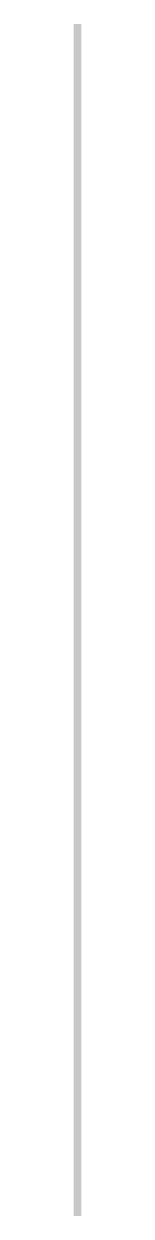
# Model space of a CAD drawing. Header units: millimetres. Extents: x -187347 to 135007, y -6415 to 292048.
# Drawn here: x -63962 to -63864, y 240074 to 255128 of the extents above; entities that cross this region are included whole.
import ezdxf

# ---------------------------------------------------------------- set-up
doc = ezdxf.new("R2010")
doc.units = ezdxf.units.MM
doc.header["$LTSCALE"] = 100
doc.layers.add('A-WALL-PATT', color=7, linetype='Continuous', lineweight=5)

msp = doc.modelspace()

# ---------------------------------------------------------------- hatches: boundary and pattern name
at = {"layer": 'A-WALL-PATT'}
h = msp.add_hatch(dxfattribs=at)
h.set_pattern_fill('FP_42', color=256, angle=67.38013, style=0, pattern_type=2)
h.set_pattern_definition([(157.38013, (-63882.884, 247605.645), (-50.79954, 0.00031), [13.208, -647.192]), (157.38013, (-63882.884, 247656.445), (-50.79954, 0.00031), [13.208, -647.192]), (157.38013, (-63882.884, 247707.244), (-50.79954, 0.00031), [13.208, -647.192]), (157.38013, (-63882.884, 247758.045), (-50.79954, 0.00031), [13.208, -647.192]), (157.38013, (-63882.883, 247808.844), (-50.79954, 0.00031), [13.208, -647.192]), (202.24913, (-63882.884, 247648.316), (-50.80037, 0.00024), [12.075, -1195.427]), (202.24913, (-63882.884, 247699.116), (-50.80037, 0.00024), [12.075, -1195.427]), (202.24913, (-63882.884, 247749.917), (-50.80037, 0.00024), [12.075, -1195.427]), (202.24913, (-63882.884, 247800.716), (-50.80037, 0.00024), [12.075, -1195.427]), (202.24913, (-63882.884, 247851.516), (-50.80037, 0.00024), [12.075, -1195.427]), (202.24913, (-63882.884, 247902.317), (-50.80037, 0.00024), [12.075, -1195.427]), (202.24913, (-63882.884, 247953.117), (-50.80037, 0.00024), [12.075, -1195.427]), (202.24913, (-63882.884, 248003.916), (-50.80037, 0.00024), [12.075, -1195.427]), (202.24913, (-63882.884, 248054.717), (-50.80037, 0.00024), [12.075, -1195.427]), (337.75113, (-63894.06, 247635.617), (-50.80037, -0.000477), [12.075, -1195.427]), (337.75113, (-63894.06, 247686.417), (-50.80037, -0.000477), [12.075, -1195.427]), (337.75113, (-63894.06, 247737.216), (-50.80037, -0.000477), [12.075, -1195.427]), (337.75113, (-63894.06, 247788.017), (-50.80037, -0.000477), [12.075, -1195.427]), (337.75113, (-63894.06, 247838.816), (-50.80037, -0.000477), [12.075, -1195.427]), (337.75113, (-63894.06, 247889.616), (-50.80037, -0.000477), [12.075, -1195.427]), (337.75113, (-63894.06, 247940.416), (-50.80037, -0.000477), [12.075, -1195.427]), (337.75113, (-63894.06, 247991.217), (-50.80037, -0.000477), [12.075, -1195.427]), (337.75113, (-63894.06, 248042.016), (-50.80037, -0.000477), [12.075, -1195.427]), (22.62013, (-63895.076, 247617.837), (-50.79954, -0.000547), [13.208, -647.192]), (22.62013, (-63895.075, 247668.636), (-50.79954, -0.000547), [13.208, -647.192]), (22.62013, (-63895.076, 247719.436), (-50.79954, -0.000547), [13.208, -647.192]), (22.62013, (-63895.076, 247770.236), (-50.79954, -0.000547), [13.208, -647.192]), (22.62013, (-63895.076, 247821.037), (-50.79954, -0.000547), [13.208, -647.192]), (171.87013, (-63874.248, 247603.105), (-50.799541, -6.9e-05), [3.592, -355.618]), (158.19813, (-63877.804, 247603.613), (-50.80049, 0.00022), [5.471, -268.095]), (158.19813, (-63877.804, 247654.412), (-50.80049, 0.00022), [5.471, -268.095]), (21.80113, (-63882.884, 247622.917), (-50.80049, 0.00043), [5.471, -268.095]), (21.80113, (-63882.884, 247673.716), (-50.80049, 0.00043), [5.471, -268.095]), (8.13013, (-63877.804, 247624.949), (-50.799541, -0.00017), [3.592, -355.618]), (8.13013, (-63874.248, 247603.105), (-50.799541, -0.00017), [3.592, -355.618]), (26.56513, (-63870.692, 247603.612), (-50.79989, -0.00052), [3.408, -110.184]), (45.00013, (-63867.644, 247605.136), (-50.79997, -0.00012), [3.592, -68.25]), (56.31013, (-63865.104, 247607.677), (-50.8, -0.00046), [1.832, -181.33]), (56.31013, (-63865.104, 247658.476), (-50.8, -0.00046), [1.832, -181.33]), (56.31013, (-63865.104, 247709.276), (-50.8, -0.00046), [1.832, -181.33]), (71.5651, (-63864.09, 247609.2), (-50.79978, 0.00024), [1.676, -158.967]), (71.5651, (-63864.09, 247660), (-50.79978, 0.00024), [1.676, -158.967]), (71.5651, (-63864.09, 247710.8), (-50.79978, 0.00024), [1.676, -158.967]), (71.5651, (-63863.58, 247610.724), (-50.79978, 0.00024), [1.676, -158.967]), (71.5651, (-63863.58, 247661.525), (-50.79978, 0.00024), [1.676, -158.967]), (71.5651, (-63863.58, 247712.324), (-50.79978, 0.00024), [1.676, -158.967]), (90.0001, (-63863.07, 247612.25), (-50.8, -0.00012), [4.064, -46.736]), (108.4351, (-63863.07, 247616.313), (-50.79978, -0.00048), [1.676, -158.967]), (108.4351, (-63863.07, 247667.11), (-50.79978, -0.00048), [1.676, -158.967]), (108.4351, (-63863.07, 247717.913), (-50.79978, -0.00048), [1.676, -158.967]), (108.4351, (-63863.58, 247617.836), (-50.79978, -0.00048), [1.676, -158.967]), (108.4351, (-63863.58, 247668.637), (-50.79978, -0.00048), [1.676, -158.967]), (108.4351, (-63863.58, 247719.437), (-50.79978, -0.00048), [1.676, -158.967]), (123.69013, (-63864.09, 247619.36), (-50.8, 0.00022), [1.832, -181.33]), (123.69013, (-63864.088, 247670.16), (-50.8, 0.00022), [1.832, -181.33]), (123.69013, (-63864.09, 247720.96), (-50.8, 0.00022), [1.832, -181.33]), (135.00013, (-63865.104, 247620.885), (-50.79997, -0.00012), [3.592, -68.25]), (153.43513, (-63867.644, 247623.424), (-50.79989, 0.00028), [3.408, -110.184]), (171.87013, (-63870.692, 247624.9485), (-50.799541, -6.9e-05), [3.592, -355.618]), (171.87013, (-63874.2475, 247628.505), (-50.799541, -6.9e-05), [3.592, -355.618]), (158.19813, (-63877.804, 247629.013), (-50.80049, 0.00022), [5.471, -268.095]), (158.19813, (-63877.804, 247679.812), (-50.80049, 0.00022), [5.471, -268.095]), (21.80113, (-63882.884, 247648.316), (-50.80049, 0.00043), [5.471, -268.095]), (21.80113, (-63882.884, 247699.116), (-50.80049, 0.00043), [5.471, -268.095]), (8.13013, (-63877.8035, 247650.349), (-50.799541, -0.00017), [3.592, -355.618]), (8.13013, (-63874.2475, 247628.505), (-50.799541, -0.00017), [3.592, -355.618]), (26.56513, (-63870.692, 247629.012), (-50.79989, -0.00052), [3.408, -110.184]), (45.00013, (-63867.644, 247630.536), (-50.79997, -0.00012), [3.592, -68.25]), (56.31013, (-63865.104, 247633.077), (-50.8, -0.00046), [1.832, -181.33]), (56.31013, (-63865.104, 247683.876), (-50.8, -0.00046), [1.832, -181.33]), (56.31013, (-63865.104, 247734.677), (-50.8, -0.00046), [1.832, -181.33]), (71.5651, (-63864.09, 247634.6), (-50.79978, 0.00024), [1.676, -158.967]), (71.5651, (-63864.09, 247685.4), (-50.79978, 0.00024), [1.676, -158.967]), (71.5651, (-63864.09, 247736.2), (-50.79978, 0.00024), [1.676, -158.967]), (71.5651, (-63863.58, 247636.125), (-50.79978, 0.00024), [1.676, -158.967]), (71.5651, (-63863.58, 247686.925), (-50.79978, 0.00024), [1.676, -158.967]), (71.5651, (-63863.58, 247737.724), (-50.79978, 0.00024), [1.676, -158.967]), (90.0001, (-63863.07, 247637.65), (-50.8, -0.00012), [4.064, -46.736]), (108.4351, (-63863.07, 247641.71), (-50.79978, -0.00048), [1.676, -158.967]), (108.4351, (-63863.07, 247692.51), (-50.79978, -0.00048), [1.676, -158.967]), (108.4351, (-63863.07, 247743.313), (-50.79978, -0.00048), [1.676, -158.967]), (108.4351, (-63863.58, 247643.237), (-50.79978, -0.00048), [1.676, -158.967]), (108.4351, (-63863.58, 247694.036), (-50.79978, -0.00048), [1.676, -158.967]), (108.4351, (-63863.58, 247744.836), (-50.79978, -0.00048), [1.676, -158.967]), (123.69013, (-63864.088, 247644.76), (-50.8, 0.00022), [1.832, -181.33]), (123.69013, (-63864.09, 247695.56), (-50.8, 0.00022), [1.832, -181.33]), (123.69013, (-63864.088, 247746.36), (-50.8, 0.00022), [1.832, -181.33]), (135.00013, (-63865.104, 247646.285), (-50.79997, -0.00012), [3.592, -68.25]), (153.43513, (-63867.644, 247648.825), (-50.79989, 0.00028), [3.408, -110.184]), (171.87013, (-63870.6916, 247650.348), (-50.799541, -6.9e-05), [3.592, -355.618]), (171.87013, (-63902.6956, 247615.804), (-50.799541, -6.9e-05), [3.592, -355.618]), (153.43513, (-63906.252, 247616.312), (-50.79989, 0.00028), [3.408, -110.184]), (135.00013, (-63909.3, 247617.837), (-50.79997, -0.00012), [3.592, -68.25]), (123.69013, (-63911.84, 247620.376), (-50.8, 0.00022), [1.832, -181.33]), (123.69013, (-63911.84, 247671.177), (-50.8, 0.00022), [1.832, -181.33]), (123.69013, (-63911.84, 247721.976), (-50.8, 0.00022), [1.832, -181.33]), (108.4351, (-63912.856, 247621.9), (-50.79978, -0.00048), [1.676, -158.967]), (108.4351, (-63912.856, 247672.7), (-50.79978, -0.00048), [1.676, -158.967]), (108.4351, (-63912.856, 247723.5), (-50.79978, -0.00048), [1.676, -158.967]), (108.4351, (-63913.363, 247623.424), (-50.79978, -0.00048), [1.676, -158.967]), (108.4351, (-63913.364, 247674.224), (-50.79978, -0.00048), [1.676, -158.967]), (108.4351, (-63913.364, 247725.024), (-50.79978, -0.00048), [1.676, -158.967]), (90.0001, (-63913.87, 247624.95), (-50.8, -0.00012), [4.064, -46.736]), (71.5651, (-63913.87, 247629.013), (-50.79978, 0.00024), [1.676, -158.967]), (71.5651, (-63913.87, 247679.813), (-50.79978, 0.00024), [1.676, -158.967]), (71.5651, (-63913.87, 247730.612), (-50.79978, 0.00024), [1.676, -158.967]), (71.5651, (-63913.364, 247630.537), (-50.79978, 0.00024), [1.676, -158.967]), (71.5651, (-63913.364, 247681.336), (-50.79978, 0.00024), [1.676, -158.967]), (71.5651, (-63913.364, 247732.136), (-50.79978, 0.00024), [1.676, -158.967]), (56.31013, (-63912.856, 247632.06), (-50.8, -0.00046), [1.832, -181.33]), (56.31013, (-63912.856, 247682.86), (-50.8, -0.00046), [1.832, -181.33]), (56.31013, (-63912.856, 247733.66), (-50.8, -0.00046), [1.832, -181.33]), (45.00013, (-63911.84, 247633.584), (-50.79997, -0.00012), [3.592, -68.25]), (26.56513, (-63909.3, 247636.125), (-50.79989, -0.00052), [3.408, -110.184]), (8.13013, (-63906.2516, 247637.648), (-50.799541, -0.00017), [3.592, -355.618]), (8.13013, (-63902.6956, 247615.804), (-50.799541, -0.00017), [3.592, -355.618]), (20.55613, (-63899.14, 247616.313), (-50.800422, -0.000313), [4.34, -429.695]), (20.55613, (-63899.14, 247667.113), (-50.800422, -0.000313), [4.34, -429.695]), (20.55613, (-63899.14, 247717.912), (-50.800422, -0.000313), [4.34, -429.695]), (158.19813, (-63894.06, 247635.617), (-50.80049, 0.00022), [5.471, -268.095]), (158.19813, (-63894.06, 247686.417), (-50.80049, 0.00022), [5.471, -268.095]), (171.87013, (-63899.14, 247637.648), (-50.799541, -6.9e-05), [3.592, -355.618]), (90.0001, (-63913.87, 247601.58), (-50.8, -0.00012), [2.032, -48.768]), (71.5651, (-63913.87, 247603.61), (-50.79978, 0.00024), [1.676, -158.967]), (71.5651, (-63913.87, 247654.413), (-50.79978, 0.00024), [1.676, -158.967]), (71.5651, (-63913.87, 247705.21), (-50.79978, 0.00024), [1.676, -158.967]), (71.5651, (-63913.364, 247605.137), (-50.79978, 0.00024), [1.676, -158.967]), (71.5651, (-63913.364, 247655.937), (-50.79978, 0.00024), [1.676, -158.967]), (71.5651, (-63913.364, 247706.736), (-50.79978, 0.00024), [1.676, -158.967]), (56.31013, (-63912.856, 247606.66), (-50.8, -0.00046), [1.832, -181.33]), (56.31013, (-63912.856, 247657.46), (-50.8, -0.00046), [1.832, -181.33]), (56.31013, (-63912.856, 247708.26), (-50.8, -0.00046), [1.832, -181.33]), (45.00013, (-63911.84, 247608.184), (-50.79997, -0.00012), [3.592, -68.25]), (26.56513, (-63909.3, 247610.724), (-50.79989, -0.00052), [3.408, -110.184]), (8.13013, (-63906.252, 247612.2485), (-50.799541, -0.00017), [3.592, -355.618]), (159.44413, (-63895.076, 247610.725), (-50.800422, 7.5e-05), [4.34, -429.695]), (159.44413, (-63895.076, 247661.525), (-50.800422, 7.5e-05), [4.34, -429.695]), (159.44413, (-63895.076, 247712.324), (-50.800422, 7.5e-05), [4.34, -429.695]), (171.87013, (-63899.14, 247612.248), (-50.799541, -6.9e-05), [3.592, -355.618]), (171.87013, (-63902.6964, 247641.2045), (-50.799541, -6.9e-05), [3.592, -355.618]), (153.43513, (-63906.252, 247641.712), (-50.79989, 0.00028), [3.408, -110.184]), (135.00013, (-63909.3, 247643.237), (-50.79997, -0.00012), [3.592, -68.25]), (123.69013, (-63911.84, 247645.777), (-50.8, 0.00022), [1.832, -181.33]), (123.69013, (-63911.84, 247696.577), (-50.8, 0.00022), [1.832, -181.33]), (123.69013, (-63911.84, 247747.376), (-50.8, 0.00022), [1.832, -181.33]), (108.4351, (-63912.856, 247647.3), (-50.79978, -0.00048), [1.676, -158.967]), (108.4351, (-63912.856, 247698.1), (-50.79978, -0.00048), [1.676, -158.967]), (108.4351, (-63912.856, 247748.9), (-50.79978, -0.00048), [1.676, -158.967]), (108.4351, (-63913.364, 247648.825), (-50.79978, -0.00048), [1.676, -158.967]), (108.4351, (-63913.364, 247699.624), (-50.79978, -0.00048), [1.676, -158.967]), (108.4351, (-63913.364, 247750.425), (-50.79978, -0.00048), [1.676, -158.967]), (90.0001, (-63913.87, 247650.35), (-50.8, -0.00012), [2.032, -48.768]), (8.13013, (-63902.6964, 247641.2045), (-50.799541, -0.00017), [3.592, -355.618]), (21.80113, (-63899.14, 247641.712), (-50.80049, 0.00043), [5.471, -268.095]), (21.80113, (-63899.14, 247692.512), (-50.80049, 0.00043), [5.471, -268.095])])
h.paths.add_polyline_path([(-63962.3, 240073.8), (-63863.9, 240073.8), (-63863.9, 255127.8), (-63962.3, 255127.8), (-63962.3, 240074.6)])

doc.saveas('drawing.dxf')
